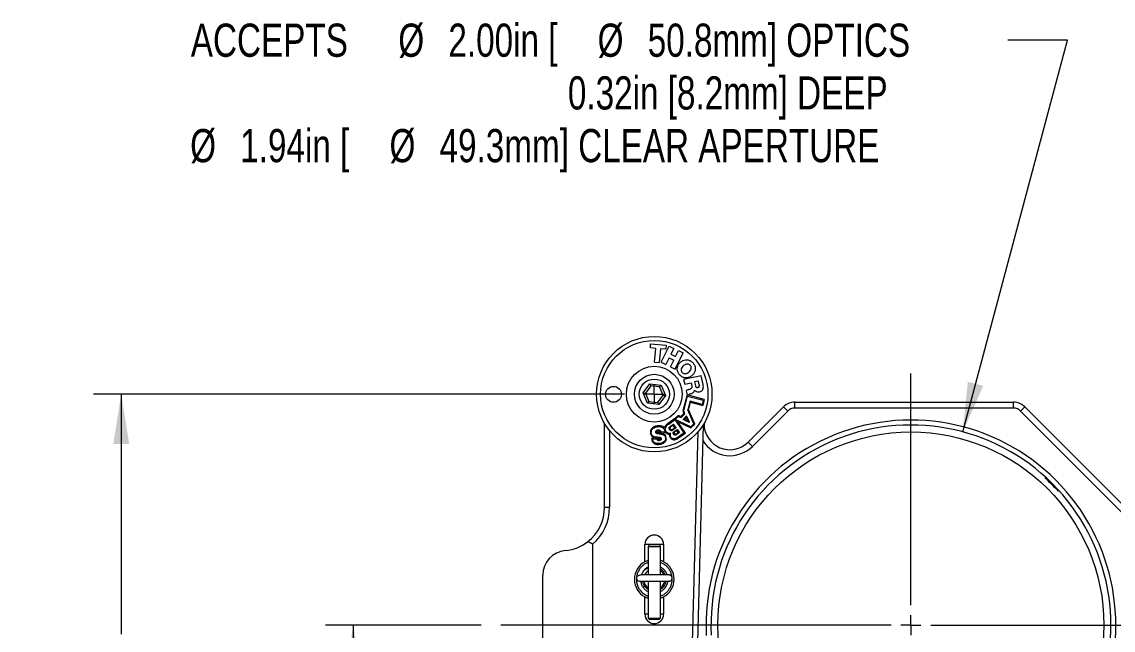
# Model space of a CAD drawing. Header units: inches. Extents: x 0.1 to 10.9, y 0 to 8.5.
# Drawn here: x 6.658 to 9.401, y 3.905 to 5.433 of the extents above; entities that cross this region are included whole.
import ezdxf

# ---------------------------------------------------------------- set-up
doc = ezdxf.new("R2010")
doc.units = ezdxf.units.IN
doc.header["$MEASUREMENT"] = 0
doc.styles.add('SLDTEXTSTYLE0', font='TXT', dxfattribs={"width": 0.75})
doc.dimstyles.new('SLDDIMSTYLE2', dxfattribs={"dimtxt": 0.083333, "dimasz": 0.125, "dimexe": 0, "dimexo": 0.0625, "dimgap": 0.020833, "dimtad": 0, "dimtih": 1, "dimtoh": 1, "dimlfac": 2, "dimrnd": 1e-09, "dimzin": 12, "dimdsep": 46, "dimtxsty": 'SLDTEXTSTYLE0', "dimsah": 1, "dimcen": 0.09, "dimadec": 0, "dimazin": 3, "dimtfac": 1, "dimtofl": 0, "dimtmove": 0, "dimatfit": 3, "dimfxl": 1, "dimfrac": 2, "dimtolj": 1, "dimtzin": 12, "dimarcsym": 0})
doc.dimstyles.new('SLDDIMSTYLE4', dxfattribs={"dimtxt": 0.083333, "dimasz": 0.125, "dimexe": 0, "dimexo": 0.0625, "dimgap": 0.020833, "dimtad": 0, "dimtih": 1, "dimtoh": 1, "dimlfac": 2, "dimrnd": 1e-09, "dimzin": 12, "dimdsep": 46, "dimtxsty": 'SLDTEXTSTYLE0', "dimsah": 1, "dimcen": 0, "dimadec": 0, "dimazin": 3, "dimtfac": 1, "dimtofl": 0, "dimtmove": 0, "dimatfit": 3, "dimfxl": 1, "dimfrac": 2, "dimtolj": 1, "dimtzin": 12, "dimarcsym": 0})

# ---------------------------------------------------------------- blocks, each defined once
blk = doc.blocks.new('_D_6')
at = {"color": 8, "linetype": 'Continuous', "lineweight": 0}
for p, q in [((7.8121, 3.9181), (7.421, 3.9181)), ((7.491, 3.9181), (7.491, 3.6049)), ((7.258, 3.4556), (7.2411, 3.4556)), ((7.2411, 3.4556), (7.2411, 3.3231)), ((7.724, 3.4556), (7.7409, 3.4556)), ((7.7409, 3.4556), (7.7409, 3.3231)), ((7.2411, 3.3231), (7.258, 3.3231)), ((7.7409, 3.3231), (7.724, 3.3231)), ((7.491, 2.9931), (7.491, 3.3062)), ((7.9174, 2.9931), (7.421, 2.9931)), ((8.7174, 2.9931), (8.0174, 2.9931))]:
    blk.add_line(p, q, dxfattribs=at)
for points in [[(7.491, 3.9181), (7.471, 3.7931), (7.511, 3.7931)], [(7.491, 2.9931), (7.511, 3.1181), (7.471, 3.1181)]]:
    blk.add_solid(points, dxfattribs=at)
at = {"color": 8, "linetype": 'Continuous', "lineweight": 0, "char_height": 0.08333, "attachment_point": 1, "style": 'SLDTEXTSTYLE0'}
for s, insert in [('1.85in', (7.3383, 3.5799)), ('47.0mm', (7.2791, 3.4306))]:
    blk.add_mtext(s, dxfattribs=dict(at, insert=insert))
blk = doc.blocks.new('_D_7')
at = {"color": 8, "linetype": 'Continuous', "lineweight": 0}
for p, q in [((8.1724, 4.4981), (6.8378, 4.4981)), ((6.9078, 4.4981), (6.9078, 3.8949)), ((6.6748, 3.7456), (6.6579, 3.7456)), ((6.6579, 3.7456), (6.6579, 3.6131)), ((7.1408, 3.7456), (7.1577, 3.7456)), ((7.1577, 3.7456), (7.1577, 3.6131)), ((6.6579, 3.6131), (6.6748, 3.6131)), ((6.9078, 2.9931), (6.9078, 3.5962)), ((7.1577, 3.6131), (7.1408, 3.6131)), ((7.9174, 2.9931), (6.8378, 2.9931)), ((8.7174, 2.9931), (8.0174, 2.9931))]:
    blk.add_line(p, q, dxfattribs=at)
for points in [[(6.9078, 4.4981), (6.8878, 4.3731), (6.9278, 4.3731)], [(6.9078, 2.9931), (6.9278, 3.1181), (6.8878, 3.1181)]]:
    blk.add_solid(points, dxfattribs=at)
at = {"color": 8, "linetype": 'Continuous', "lineweight": 0, "char_height": 0.08333, "attachment_point": 1, "style": 'SLDTEXTSTYLE0'}
for s, insert in [('3.01in', (6.7551, 3.8699)), ('76.5mm', (6.696, 3.7206))]:
    blk.add_mtext(s, dxfattribs=dict(at, insert=insert))
blk = doc.blocks.new('_D_8')
at = {"color": 8, "linetype": 'Continuous', "lineweight": 0}
for p, q in [((9.0225, 4.4034), (9.2862, 5.3877)), ((9.2862, 5.3877), (9.1362, 5.3877))]:
    blk.add_line(p, q, dxfattribs=at)
blk.add_solid([(9.0225, 4.4034), (9.0742, 4.519), (9.0355, 4.5293)], dxfattribs=at)
at = {"color": 8, "linetype": 'Continuous', "lineweight": 0, "attachment_point": 1, "style": 'SLDTEXTSTYLE0'}
for s, insert, char_height in [('%%c', (7.6042, 5.4289), 0.08333), ('2.00in [', (7.73, 5.4289), 0.08333), ('%%c', (8.1051, 5.4289), 0.08333), ('50.8mm] OPTICS', (8.2309, 5.4289), 0.083333), ('ACCEPTS', (7.0826, 5.4289), 0.08333), ('0.32in [8.2mm] DEEP', (8.0303, 5.2965), 0.083333), ('%%c', (7.081, 5.1641), 0.08333), ('1.94in [', (7.2068, 5.1641), 0.08333), ('%%c', (7.582, 5.1641), 0.08333), ('49.3mm] CLEAR APERTURE', (7.7078, 5.1641), 0.083333)]:
    blk.add_mtext(s, dxfattribs=dict(at, insert=insert, char_height=char_height))
blk = doc.blocks.new('SW_CENTERMARKSYMBOL_1')
at = {"color": 0, "linetype": 'Continuous', "lineweight": 0}
for p, q in [((0, 0.05), (0, 0.6316)), ((-0.05, 0), (-1.0303, 0)), ((0, 0), (-0.025, 0)), ((0, 0), (0, 0.025)), ((0, 0), (0, -0.025)), ((0, 0), (0.025, 0)), ((0.05, 0), (0.6453, 0)), ((0, -0.05), (0, -1.011))]:
    blk.add_line(p, q, dxfattribs=at)
blk = doc.blocks.new('SW_CENTERMARKSYMBOL_2')
at = {"color": 0, "linetype": 'Continuous', "lineweight": 0}
for q in [(-0.025, 0), (0, 0.025), (0, -0.025), (0.025, 0)]:
    blk.add_line((0, 0), q, dxfattribs=at)

msp = doc.modelspace()

# ---------------------------------------------------------------- linework, layer by layer
at = {"color": 7, "linetype": 'Continuous', "lineweight": 0}
for p, q in [((8.2375, 4.6142), (8.2383, 4.6242)), ((8.2509, 4.6131), (8.2375, 4.6142)), ((8.2383, 4.6242), (8.2769, 4.6211)), ((8.2481, 4.5783), (8.2509, 4.6131)), ((8.2627, 4.6121), (8.2598, 4.5773)), ((8.2761, 4.611), (8.2627, 4.6121)), ((8.2651, 4.5785), (8.2849, 4.6189)), ((8.2769, 4.6211), (8.2761, 4.611)), ((8.2849, 4.6189), (8.2966, 4.6132)), ((8.2966, 4.6132), (8.2894, 4.5985)), ((8.2849, 4.5894), (8.2768, 4.5728)), ((8.2849, 4.5894), (8.2966, 4.5837)), ((8.2885, 4.567), (8.2966, 4.5837)), ((8.2894, 4.5985), (8.3011, 4.5927)), ((8.3002, 4.5613), (8.32, 4.6017)), ((8.3011, 4.5927), (8.3083, 4.6074)), ((8.3083, 4.6074), (8.32, 4.6017)), ((8.2481, 4.5783), (8.2598, 4.5773)), ((8.2651, 4.5785), (8.2768, 4.5728)), ((8.2885, 4.567), (8.3002, 4.5613)), ((8.3651, 4.5445), (8.3212, 4.5347)), ((8.3212, 4.5347), (8.3238, 4.5233)), ((8.3238, 4.5233), (8.3398, 4.5268)), ((8.3398, 4.5268), (8.3417, 4.5181)), ((8.3586, 4.531), (8.3487, 4.5288)), ((8.3487, 4.5288), (8.3508, 4.5192)), ((8.3606, 4.5219), (8.3586, 4.531)), ((8.3702, 4.522), (8.3651, 4.5445)), ((8.2193, 4.5012), (8.2361, 4.524)), ((8.2306, 4.4753), (8.2193, 4.5012)), ((8.2193, 4.5012), (8.225, 4.5006)), ((8.2384, 4.5187), (8.225, 4.5006)), ((8.225, 4.5006), (8.234, 4.4799)), ((8.2361, 4.524), (8.2643, 4.5208)), ((8.2361, 4.524), (8.2384, 4.5187)), ((8.2608, 4.5162), (8.2384, 4.5187)), ((8.2643, 4.5208), (8.2608, 4.5162)), ((8.2698, 4.4955), (8.2608, 4.5162)), ((8.2643, 4.5208), (8.2756, 4.4949)), ((8.3274, 4.5068), (8.3298, 4.4962)), ((8.3486, 4.5083), (8.3487, 4.5083)), ((8.234, 4.4799), (8.2306, 4.4753)), ((8.2587, 4.4721), (8.2306, 4.4753)), ((8.234, 4.4799), (8.2564, 4.4774)), ((8.2564, 4.4774), (8.2698, 4.4955)), ((8.2564, 4.4774), (8.2587, 4.4721)), ((8.2756, 4.4949), (8.2587, 4.4721)), ((8.2698, 4.4955), (8.2756, 4.4949)), ((8.3298, 4.4962), (8.3189, 4.4561)), ((8.3213, 4.4564), (8.3313, 4.4933)), ((8.3299, 4.4962), (8.3319, 4.4966)), ((8.3299, 4.4961), (8.3299, 4.4962)), ((8.3732, 4.4844), (8.3299, 4.4961)), ((8.3313, 4.4933), (8.3705, 4.4827)), ((8.3374, 4.4807), (8.3314, 4.4587)), ((8.3333, 4.4595), (8.3383, 4.478)), ((8.3677, 4.4724), (8.3374, 4.4807)), ((8.3383, 4.478), (8.3692, 4.4696)), ((8.3705, 4.4827), (8.3677, 4.4724)), ((8.3732, 4.4844), (8.3692, 4.4696)), ((8.6004, 4.4631), (8.6004, 4.4781)), ((8.6004, 4.4781), (9.1504, 4.4781)), ((9.1504, 4.4631), (9.1504, 4.4781)), ((8.3074, 4.4448), (8.2984, 4.436)), ((8.3139, 4.4419), (8.3074, 4.4448)), ((8.3217, 4.4495), (8.3139, 4.4419)), ((8.3148, 4.4394), (8.3241, 4.4486)), ((8.3189, 4.4561), (8.3217, 4.4495)), ((8.3199, 4.4349), (8.3285, 4.4433)), ((8.3241, 4.4486), (8.3213, 4.4564)), ((8.3361, 4.428), (8.3285, 4.4433)), ((8.3469, 4.4236), (8.3314, 4.4587)), ((8.3493, 4.4229), (8.3333, 4.4595)), ((8.4834, 4.3776), (8.5722, 4.4663)), ((8.5828, 4.4557), (8.494, 4.367)), ((8.5828, 4.4557), (8.5722, 4.4663)), ((9.1504, 4.4631), (8.6004, 4.4631)), ((9.1681, 4.4557), (9.1787, 4.4663)), ((9.4301, 4.1937), (9.1681, 4.4557)), ((9.1787, 4.4663), (9.4407, 4.2043)), ((8.1224, 4.2141), (8.1224, 4.4246)), ((8.2577, 4.4186), (8.2545, 4.4184)), ((8.2984, 4.436), (8.2804, 4.4235)), ((8.2836, 4.4231), (8.2996, 4.4343)), ((8.2871, 4.4169), (8.2957, 4.4229)), ((8.2952, 4.4202), (8.2887, 4.4157)), ((8.2994, 4.4142), (8.2952, 4.4202)), ((8.3022, 4.4136), (8.2957, 4.4229)), ((8.3228, 4.4009), (8.2996, 4.4343)), ((8.2997, 4.4343), (8.3001, 4.4347)), ((8.3392, 4.4161), (8.2997, 4.4343)), ((8.3001, 4.4347), (8.3078, 4.4422)), ((8.3001, 4.4347), (8.3001, 4.4347)), ((8.3258, 4.4002), (8.3058, 4.4291)), ((8.3058, 4.4291), (8.3394, 4.4132)), ((8.3078, 4.4422), (8.3148, 4.4394)), ((8.3349, 4.4268), (8.3199, 4.4349)), ((8.328, 4.4398), (8.3235, 4.4354)), ((8.3235, 4.4354), (8.3326, 4.4305)), ((8.3326, 4.4305), (8.328, 4.4398)), ((8.3361, 4.428), (8.3349, 4.4268)), ((8.3469, 4.4236), (8.3392, 4.4161)), ((8.3394, 4.4132), (8.3493, 4.4229)), ((8.3703, 4.4211), (8.3496, 3.6317)), ((8.3724, 4.4246), (8.3724, 4.4236)), ((8.1349, 4.4066), (8.1349, 4.2141)), ((8.2633, 4.4003), (8.2776, 4.4022)), ((8.2745, 4.4037), (8.2645, 4.4024)), ((8.2768, 4.3911), (8.2763, 4.3928)), ((8.2785, 4.4028), (8.2767, 4.4056)), ((8.2776, 4.4022), (8.2784, 4.4005)), ((8.2859, 4.3929), (8.286, 4.3922)), ((8.2929, 4.4097), (8.2994, 4.4142)), ((8.3022, 4.4136), (8.2936, 4.4076)), ((8.2971, 4.4043), (8.3049, 4.4097)), ((8.3043, 4.4069), (8.2989, 4.4032)), ((8.3022, 4.3985), (8.3076, 4.4022)), ((8.3105, 4.4016), (8.3028, 4.3963)), ((8.3076, 4.4022), (8.3043, 4.4069)), ((8.3049, 4.4097), (8.3105, 4.4016)), ((8.3228, 4.4009), (8.3072, 4.39)), ((8.3095, 4.3889), (8.3258, 4.4002)), ((8.3371, 3.632), (8.3573, 4.4035)), ((8.2529, 4.3883), (8.2406, 4.3867)), ((8.2431, 4.3848), (8.2536, 4.3862)), ((8.2775, 4.3831), (8.2768, 4.3817)), ((8.2905, 4.3856), (8.2904, 4.3857)), ((8.494, 4.367), (8.4834, 4.3776)), ((9.2308, 4.2896), (9.2294, 4.2882)), ((9.2626, 4.255), (9.2639, 4.2564)), ((8.1224, 4.2141), (8.1349, 4.2141)), ((8.0924, 4.1216), (8.0924, 3.7145)), ((8.224, 4.0772), (8.224, 4.1206)), ((8.2344, 4.1206), (8.2318, 4.1156)), ((8.2318, 4.1156), (8.2318, 4.0439)), ((8.2318, 4.1156), (8.2631, 4.1156)), ((8.2474, 4.1206), (8.2344, 4.1206)), ((8.2344, 4.1206), (8.2604, 4.1206)), ((8.2604, 4.1206), (8.2474, 4.1206)), ((8.2631, 4.1156), (8.2604, 4.1206)), ((8.2631, 4.0439), (8.2631, 4.1156)), ((8.2709, 4.1206), (8.2709, 4.0772)), ((7.9674, 3.7931), (7.9674, 4.0431)), ((8.2024, 4.0331), (8.2035, 4.0331)), ((8.2102, 4.0439), (8.2103, 4.0439)), ((8.2318, 4.0286), (8.2318, 3.9356)), ((8.2631, 3.9356), (8.2631, 4.0286)), ((8.224, 3.9455), (8.224, 3.9889)), ((8.2709, 3.9889), (8.2709, 3.9455)), ((8.2318, 3.9356), (8.2343, 3.9331)), ((8.2318, 3.9356), (8.2631, 3.9356)), ((8.2343, 3.9331), (8.2606, 3.9331)), ((8.2606, 3.9331), (8.2631, 3.9356))]:
    msp.add_line(p, q, dxfattribs=at)
at = {"color": 8, "linetype": 'Continuous', "lineweight": 0}
for p, q in [((8.3718, 4.4236), (8.3724, 4.4236)), ((8.2344, 4.1206), (8.224, 4.1206)), ((8.2709, 4.1206), (8.2604, 4.1206)), ((8.2318, 3.9455), (8.224, 3.9455)), ((8.2709, 3.9455), (8.2631, 3.9455))]:
    msp.add_line(p, q, dxfattribs=at)
at = {"color": 7, "linetype": 'Continuous', "lineweight": 0, "flags": 128}
for points in [[(9.2294, 4.2882), (9.2295, 4.2881), (9.2302, 4.2874), (9.2315, 4.2861), (9.2334, 4.2842), (9.2357, 4.2819), (9.2385, 4.2791), (9.2415, 4.2761), (9.2447, 4.2729), (9.2479, 4.2697), (9.2511, 4.2665), (9.2541, 4.2635), (9.2567, 4.2609)], [(9.2567, 4.2609), (9.259, 4.2586), (9.2608, 4.2568), (9.2619, 4.2557), (9.2625, 4.2551), (9.2626, 4.255)], [(8.2123, 4.0436), (8.2115, 4.0437), (8.2102, 4.0439)]]:
    msp.add_lwpolyline(points, dxfattribs=at)
at = {"color": 7, "linetype": 'Continuous', "lineweight": 0}
for centre, radius in [((8.2474, 4.4981), 0.145), ((8.2474, 4.4981), 0.135), ((8.2474, 4.4981), 0.07), ((8.2474, 4.4981), 0.05), ((8.2474, 4.4981), 0.038), ((8.1449, 4.4977), 0.02), ((8.8924, 3.9181), 0.485)]:
    msp.add_circle(centre, radius, dxfattribs=at)
for centre, radius, start, end in [((8.6004, 4.4381), 0.04, 90, 134.9976), ((9.1504, 4.4381), 0.04, 45, 90), ((8.6004, 4.4381), 0.025, 90, 134.9976), ((9.1504, 4.4381), 0.025, 45, 90), ((8.4374, 4.4236), 0.065, 180, 314.9976), ((8.8924, 3.9181), 0.515, 267.0998, 182.9002), ((8.8924, 3.9181), 0.5025, 267.0998, 182.9002), ((8.2676, 4.4047), 0.00701, 351.5031, 19.0385), ((8.2542, 4.3852), 0.0233, 354.9147, 14.676), ((8.287, 4.3925), 0.001, 194.1057, 204.5377), ((8.3128, 4.405), 0.0297, 205.8099, 220.0835), ((8.2908, 4.3866), 0.001, 224.16, 242.1497), ((8.4374, 4.4236), 0.08, 211.5616, 314.9976), ((8.0131, 4.2141), 0.1094, 307.6929, 0), ((8.0131, 4.2141), 0.1219, 310.6383, 0), ((8.2474, 4.1206), 0.0235, 0, 180), ((8.0131, 4.2141), 0.1094, 275.6345, 307.6929), ((8.0299, 4.0431), 0.0625, 95.6345, 180), ((8.2474, 4.0331), 0.05, 117.9694, 242.0306), ((8.2474, 4.0331), 0.05, 297.9694, 62.0306), ((8.2101, 4.0363), 0.0077, 180.5973, 270.7329), ((8.2474, 4.0331), 0.0266, 125.9772, 155.6341), ((8.2474, 4.0331), 0.0266, 24.2498, 54.0228), ((8.2474, 4.0331), 0.0266, 189.6991, 234.0381), ((8.2474, 4.0331), 0.0266, 305.9619, 350.2458), ((8.2474, 3.9455), 0.0235, 180, 0)]:
    msp.add_arc(centre, radius, start, end, dxfattribs=at)
for points, knots in [([(8.314, 4.579), (8.3159, 4.5803), (8.3196, 4.5827), (8.3259, 4.5844), (8.3327, 4.5843), (8.3398, 4.5817), (8.3434, 4.5778), (8.3454, 4.5757)], [0, 0, 0, 0, 0.1926674, 0.3739657, 0.549629, 0.7618778, 1, 1, 1, 1]), ([(8.314, 4.579), (8.3159, 4.5803), (8.3196, 4.5827), (8.3259, 4.5844), (8.3327, 4.5843), (8.3398, 4.5817), (8.3434, 4.5778), (8.3454, 4.5757)], [0, 0, 0, 0, 0.1926674, 0.3739657, 0.549629, 0.7618778, 1, 1, 1, 1]), ([(8.3102, 4.5476), (8.3089, 4.5496), (8.3063, 4.5534), (8.3048, 4.56), (8.3054, 4.5668), (8.3084, 4.5736), (8.3121, 4.5772), (8.314, 4.579)], [0, 0, 0, 0, 0.2045029, 0.3879527, 0.5636187, 0.774503, 1, 1, 1, 1]), ([(8.3102, 4.5476), (8.3089, 4.5496), (8.3063, 4.5534), (8.3048, 4.56), (8.3054, 4.5668), (8.3084, 4.5736), (8.3121, 4.5772), (8.314, 4.579)], [0, 0, 0, 0, 0.2045029, 0.3879527, 0.5636187, 0.774503, 1, 1, 1, 1]), ([(8.3212, 4.5699), (8.3198, 4.5687), (8.3171, 4.5663), (8.315, 4.5622), (8.3147, 4.5587), (8.3154, 4.5559), (8.3164, 4.5543), (8.317, 4.5534)], [0, 0, 0, 0, 0.2891218, 0.5587936, 0.6958696, 0.8388645, 1, 1, 1, 1]), ([(8.3212, 4.5699), (8.3198, 4.5687), (8.3171, 4.5663), (8.315, 4.5622), (8.3147, 4.5587), (8.3154, 4.5559), (8.3164, 4.5543), (8.317, 4.5534)], [0, 0, 0, 0, 0.2891218, 0.5587936, 0.6958696, 0.8388645, 1, 1, 1, 1]), ([(8.317, 4.5534), (8.3179, 4.5525), (8.3196, 4.5507), (8.323, 4.5495), (8.3267, 4.5496), (8.3305, 4.5509), (8.3328, 4.5526), (8.334, 4.5534)], [0, 0, 0, 0, 0.200892, 0.378036, 0.553549, 0.771374, 1, 1, 1, 1]), ([(8.317, 4.5534), (8.3179, 4.5525), (8.3196, 4.5507), (8.323, 4.5495), (8.3267, 4.5496), (8.3305, 4.5509), (8.3328, 4.5526), (8.334, 4.5534)], [0, 0, 0, 0, 0.200892, 0.378036, 0.553549, 0.771374, 1, 1, 1, 1]), ([(8.3382, 4.5699), (8.3373, 4.5708), (8.3356, 4.5726), (8.3322, 4.5738), (8.3285, 4.5737), (8.3247, 4.5724), (8.3224, 4.5707), (8.3212, 4.5699)], [0, 0, 0, 0, 0.200879, 0.378021, 0.553533, 0.771359, 1, 1, 1, 1]), ([(8.3382, 4.5699), (8.3373, 4.5708), (8.3356, 4.5726), (8.3322, 4.5738), (8.3285, 4.5737), (8.3247, 4.5724), (8.3224, 4.5707), (8.3212, 4.5699)], [0, 0, 0, 0, 0.200879, 0.378021, 0.553533, 0.771359, 1, 1, 1, 1]), ([(8.334, 4.5534), (8.3354, 4.5546), (8.3381, 4.557), (8.3401, 4.5611), (8.3405, 4.5646), (8.3398, 4.5674), (8.3388, 4.569), (8.3382, 4.5699)], [0, 0, 0, 0, 0.289135, 0.558789, 0.695862, 0.838852, 1, 1, 1, 1]), ([(8.334, 4.5534), (8.3354, 4.5546), (8.3381, 4.557), (8.3401, 4.5611), (8.3405, 4.5646), (8.3398, 4.5674), (8.3388, 4.569), (8.3382, 4.5699)], [0, 0, 0, 0, 0.289135, 0.558789, 0.695862, 0.838852, 1, 1, 1, 1]), ([(8.3454, 4.5757), (8.3467, 4.5737), (8.3494, 4.57), (8.3509, 4.5633), (8.3503, 4.5565), (8.3473, 4.5498), (8.3436, 4.5461), (8.3417, 4.5443)], [0, 0, 0, 0, 0.2044666, 0.3878634, 0.5635007, 0.7744089, 1, 1, 1, 1]), ([(8.3454, 4.5757), (8.3467, 4.5737), (8.3494, 4.57), (8.3509, 4.5633), (8.3503, 4.5565), (8.3473, 4.5498), (8.3436, 4.5461), (8.3417, 4.5443)], [0, 0, 0, 0, 0.2044666, 0.3878634, 0.5635007, 0.7744089, 1, 1, 1, 1]), ([(8.3417, 4.5443), (8.3398, 4.543), (8.3361, 4.5406), (8.3297, 4.5389), (8.323, 4.539), (8.3159, 4.5417), (8.3122, 4.5456), (8.3102, 4.5476)], [0, 0, 0, 0, 0.192578, 0.373835, 0.549508, 0.761815, 1, 1, 1, 1]), ([(8.3417, 4.5443), (8.3398, 4.543), (8.3361, 4.5406), (8.3297, 4.5389), (8.323, 4.539), (8.3159, 4.5417), (8.3122, 4.5456), (8.3102, 4.5476)], [0, 0, 0, 0, 0.192578, 0.373835, 0.549508, 0.761815, 1, 1, 1, 1]), ([(8.3342, 4.5097), (8.3336, 4.5095), (8.3324, 4.5091), (8.3305, 4.5085), (8.3287, 4.5078), (8.3278, 4.5071), (8.3274, 4.5068)], [0, 0, 0, 0, 0.227472, 0.549491, 0.800718, 1, 1, 1, 1]), ([(8.3342, 4.5097), (8.3336, 4.5095), (8.3324, 4.5091), (8.3305, 4.5085), (8.3287, 4.5078), (8.3278, 4.5071), (8.3274, 4.5068)], [0, 0, 0, 0, 0.227472, 0.549491, 0.800718, 1, 1, 1, 1]), ([(8.3319, 4.4966), (8.3334, 4.4973), (8.3359, 4.4984), (8.3385, 4.4992), (8.3395, 4.4995)], [0, 0, 0, 0, 0.625981, 1, 1, 1, 1]), ([(8.3319, 4.4966), (8.3334, 4.4973), (8.3359, 4.4984), (8.3385, 4.4992), (8.3395, 4.4995)], [0, 0, 0, 0, 0.625981, 1, 1, 1, 1]), ([(8.3417, 4.5181), (8.3418, 4.5175), (8.342, 4.5164), (8.3417, 4.5147), (8.3411, 4.5134), (8.3397, 4.5119), (8.3373, 4.5107), (8.3352, 4.51), (8.3342, 4.5097)], [0, 0, 0, 0, 0.145586, 0.268409, 0.381, 0.493538, 0.736083, 1, 1, 1, 1]), ([(8.3417, 4.5181), (8.3418, 4.5175), (8.342, 4.5164), (8.3417, 4.5147), (8.3411, 4.5134), (8.3397, 4.5119), (8.3373, 4.5107), (8.3352, 4.51), (8.3342, 4.5097)], [0, 0, 0, 0, 0.145586, 0.268409, 0.381, 0.493538, 0.736083, 1, 1, 1, 1]), ([(8.3395, 4.4995), (8.3407, 4.4999), (8.3431, 4.5008), (8.346, 4.5027), (8.3481, 4.5053), (8.3484, 4.5073), (8.3486, 4.5083)], [0, 0, 0, 0, 0.28083, 0.563546, 0.777197, 1, 1, 1, 1]), ([(8.3395, 4.4995), (8.3407, 4.4999), (8.3431, 4.5008), (8.346, 4.5027), (8.3481, 4.5053), (8.3484, 4.5073), (8.3486, 4.5083)], [0, 0, 0, 0, 0.28083, 0.563546, 0.777197, 1, 1, 1, 1]), ([(8.3487, 4.5083), (8.3496, 4.5073), (8.3513, 4.5052), (8.3558, 4.5033), (8.3591, 4.5036), (8.3612, 4.5038)], [0, 0, 0, 0, 0.286107, 0.560252, 1, 1, 1, 1]), ([(8.3487, 4.5083), (8.3496, 4.5073), (8.3513, 4.5052), (8.3558, 4.5033), (8.3591, 4.5036), (8.3612, 4.5038)], [0, 0, 0, 0, 0.286107, 0.560252, 1, 1, 1, 1]), ([(8.3508, 4.5192), (8.351, 4.5186), (8.3513, 4.5175), (8.3522, 4.5161), (8.3535, 4.5151), (8.3552, 4.5147), (8.3565, 4.5149), (8.3572, 4.515)], [0, 0, 0, 0, 0.21113, 0.392706, 0.559911, 0.763435, 1, 1, 1, 1]), ([(8.3508, 4.5192), (8.351, 4.5186), (8.3513, 4.5175), (8.3522, 4.5161), (8.3535, 4.5151), (8.3552, 4.5147), (8.3565, 4.5149), (8.3572, 4.515)], [0, 0, 0, 0, 0.21113, 0.392706, 0.559911, 0.763435, 1, 1, 1, 1]), ([(8.3572, 4.515), (8.3577, 4.5152), (8.3588, 4.5155), (8.36, 4.5166), (8.3607, 4.5181), (8.361, 4.5199), (8.3607, 4.5212), (8.3606, 4.5219)], [0, 0, 0, 0, 0.197028, 0.371433, 0.543408, 0.760309, 1, 1, 1, 1]), ([(8.3572, 4.515), (8.3577, 4.5152), (8.3588, 4.5155), (8.36, 4.5166), (8.3607, 4.5181), (8.361, 4.5199), (8.3607, 4.5212), (8.3606, 4.5219)], [0, 0, 0, 0, 0.197028, 0.371433, 0.543408, 0.760309, 1, 1, 1, 1]), ([(8.3612, 4.5038), (8.3627, 4.5043), (8.3655, 4.5052), (8.3686, 4.5082), (8.3704, 4.5122), (8.371, 4.517), (8.3704, 4.5203), (8.3702, 4.522)], [0, 0, 0, 0, 0.201649, 0.379403, 0.55478, 0.771812, 1, 1, 1, 1]), ([(8.3612, 4.5038), (8.3627, 4.5043), (8.3655, 4.5052), (8.3686, 4.5082), (8.3704, 4.5122), (8.371, 4.517), (8.3704, 4.5203), (8.3702, 4.522)], [0, 0, 0, 0, 0.201649, 0.379403, 0.55478, 0.771812, 1, 1, 1, 1]), ([(8.2545, 4.4184), (8.2517, 4.4177), (8.2464, 4.4166), (8.2407, 4.4119), (8.2375, 4.4063), (8.2376, 4.4026), (8.2376, 4.4007)], [0, 0, 0, 0, 0.314907, 0.592703, 0.795764, 1, 1, 1, 1]), ([(8.2545, 4.4184), (8.2517, 4.4177), (8.2464, 4.4166), (8.2407, 4.4119), (8.2375, 4.4063), (8.2376, 4.4026), (8.2376, 4.4007)], [0, 0, 0, 0, 0.314907, 0.592703, 0.795764, 1, 1, 1, 1]), ([(8.2398, 4.4001), (8.2397, 4.4018), (8.2396, 4.4051), (8.2416, 4.4095), (8.2452, 4.4129), (8.2499, 4.4153), (8.2537, 4.416), (8.2556, 4.4163)], [0, 0, 0, 0, 0.202998, 0.380347, 0.554846, 0.771411, 1, 1, 1, 1]), ([(8.2398, 4.4001), (8.2397, 4.4018), (8.2396, 4.4051), (8.2416, 4.4095), (8.2452, 4.4129), (8.2499, 4.4153), (8.2537, 4.416), (8.2556, 4.4163)], [0, 0, 0, 0, 0.202998, 0.380347, 0.554846, 0.771411, 1, 1, 1, 1]), ([(8.2556, 4.4163), (8.2578, 4.4165), (8.2621, 4.4167), (8.2679, 4.4149), (8.2722, 4.4115), (8.2735, 4.4085), (8.2742, 4.407)], [0, 0, 0, 0, 0.296066, 0.570525, 0.779216, 1, 1, 1, 1]), ([(8.2556, 4.4163), (8.2578, 4.4165), (8.2621, 4.4167), (8.2679, 4.4149), (8.2722, 4.4115), (8.2735, 4.4085), (8.2742, 4.407)], [0, 0, 0, 0, 0.296066, 0.570525, 0.779216, 1, 1, 1, 1]), ([(8.2734, 4.4126), (8.2727, 4.4136), (8.271, 4.4158), (8.2672, 4.4176), (8.2626, 4.4187), (8.2594, 4.4187), (8.2577, 4.4186)], [0, 0, 0, 0, 0.20675, 0.460463, 0.705012, 1, 1, 1, 1]), ([(8.2734, 4.4126), (8.2727, 4.4136), (8.271, 4.4158), (8.2672, 4.4176), (8.2626, 4.4187), (8.2594, 4.4187), (8.2577, 4.4186)], [0, 0, 0, 0, 0.20675, 0.460463, 0.705012, 1, 1, 1, 1]), ([(8.2804, 4.4235), (8.2794, 4.4227), (8.2774, 4.421), (8.2746, 4.4174), (8.2739, 4.4144), (8.2734, 4.4126)], [0, 0, 0, 0, 0.30351, 0.592124, 1, 1, 1, 1]), ([(8.2804, 4.4235), (8.2794, 4.4227), (8.2774, 4.421), (8.2746, 4.4174), (8.2739, 4.4144), (8.2734, 4.4126)], [0, 0, 0, 0, 0.30351, 0.592124, 1, 1, 1, 1]), ([(8.2767, 4.4056), (8.2761, 4.4068), (8.2752, 4.4092), (8.2754, 4.413), (8.2769, 4.4167), (8.2797, 4.4202), (8.2822, 4.4221), (8.2836, 4.4231)], [0, 0, 0, 0, 0.192428, 0.364897, 0.537622, 0.757449, 1, 1, 1, 1]), ([(8.2767, 4.4056), (8.2761, 4.4068), (8.2752, 4.4092), (8.2754, 4.413), (8.2769, 4.4167), (8.2797, 4.4202), (8.2822, 4.4221), (8.2836, 4.4231)], [0, 0, 0, 0, 0.192428, 0.364897, 0.537622, 0.757449, 1, 1, 1, 1]), ([(8.2858, 4.4091), (8.2854, 4.4098), (8.2848, 4.4109), (8.2846, 4.4127), (8.285, 4.4144), (8.2858, 4.4159), (8.2867, 4.4166), (8.2871, 4.4169)], [0, 0, 0, 0, 0.237884, 0.435822, 0.615001, 0.814862, 1, 1, 1, 1]), ([(8.2858, 4.4091), (8.2854, 4.4098), (8.2848, 4.4109), (8.2846, 4.4127), (8.285, 4.4144), (8.2858, 4.4159), (8.2867, 4.4166), (8.2871, 4.4169)], [0, 0, 0, 0, 0.237884, 0.435822, 0.615001, 0.814862, 1, 1, 1, 1]), ([(8.2376, 4.4007), (8.2379, 4.3992), (8.2384, 4.3966), (8.2404, 4.3931), (8.2435, 4.3907), (8.2477, 4.3891), (8.2508, 4.3886), (8.2525, 4.3883)], [0, 0, 0, 0, 0.208191, 0.382385, 0.547555, 0.757629, 1, 1, 1, 1]), ([(8.2376, 4.4007), (8.2379, 4.3992), (8.2384, 4.3966), (8.2404, 4.3931), (8.2435, 4.3907), (8.2477, 4.3891), (8.2508, 4.3886), (8.2525, 4.3883)], [0, 0, 0, 0, 0.208191, 0.382385, 0.547555, 0.757629, 1, 1, 1, 1]), ([(8.253, 4.39), (8.2513, 4.3903), (8.248, 4.3909), (8.2438, 4.3928), (8.2407, 4.396), (8.2401, 4.3987), (8.2398, 4.4001)], [0, 0, 0, 0, 0.283784, 0.553721, 0.762444, 1, 1, 1, 1]), ([(8.253, 4.39), (8.2513, 4.3903), (8.248, 4.3909), (8.2438, 4.3928), (8.2407, 4.396), (8.2401, 4.3987), (8.2398, 4.4001)], [0, 0, 0, 0, 0.283784, 0.553721, 0.762444, 1, 1, 1, 1]), ([(8.2561, 4.4076), (8.2553, 4.4075), (8.2538, 4.4072), (8.2518, 4.4063), (8.2505, 4.405), (8.2501, 4.4037), (8.2501, 4.403), (8.2502, 4.4027)], [0, 0, 0, 0, 0.277058, 0.534544, 0.763851, 0.877106, 1, 1, 1, 1]), ([(8.2561, 4.4076), (8.2553, 4.4075), (8.2538, 4.4072), (8.2518, 4.4063), (8.2505, 4.405), (8.2501, 4.4037), (8.2501, 4.403), (8.2502, 4.4027)], [0, 0, 0, 0, 0.277058, 0.534544, 0.763851, 0.877106, 1, 1, 1, 1]), ([(8.2502, 4.4027), (8.2503, 4.4023), (8.2505, 4.4015), (8.2519, 4.4002), (8.2545, 4.3994), (8.2583, 4.3989), (8.261, 4.3985), (8.2625, 4.3983)], [0, 0, 0, 0, 0.08959, 0.178597, 0.397041, 0.67897, 1, 1, 1, 1]), ([(8.2502, 4.4027), (8.2503, 4.4023), (8.2505, 4.4015), (8.2519, 4.4002), (8.2545, 4.3994), (8.2583, 4.3989), (8.261, 4.3985), (8.2625, 4.3983)], [0, 0, 0, 0, 0.08959, 0.178597, 0.397041, 0.67897, 1, 1, 1, 1]), ([(8.2528, 4.4033), (8.2528, 4.4035), (8.2529, 4.404), (8.2532, 4.4046), (8.2536, 4.405), (8.2543, 4.4054), (8.2553, 4.4057), (8.2567, 4.4057), (8.2577, 4.4056), (8.2583, 4.4055)], [0, 0, 0, 0, 0.105869, 0.200199, 0.290616, 0.387176, 0.541968, 0.742418, 1, 1, 1, 1]), ([(8.2528, 4.4033), (8.2528, 4.4035), (8.2529, 4.404), (8.2532, 4.4046), (8.2536, 4.405), (8.2543, 4.4054), (8.2553, 4.4057), (8.2567, 4.4057), (8.2577, 4.4056), (8.2583, 4.4055)], [0, 0, 0, 0, 0.105869, 0.200199, 0.290616, 0.387176, 0.541968, 0.742418, 1, 1, 1, 1]), ([(8.263, 4.4004), (8.2617, 4.4006), (8.2593, 4.4009), (8.2562, 4.4016), (8.2541, 4.4022), (8.2531, 4.4027), (8.2528, 4.403), (8.2528, 4.4031), (8.2528, 4.4032), (8.2528, 4.4033)], [0, 0, 0, 0, 0.353437, 0.664628, 0.889232, 0.957695, 0.973949, 0.987625, 1, 1, 1, 1]), ([(8.263, 4.4004), (8.2617, 4.4006), (8.2593, 4.4009), (8.2562, 4.4016), (8.2541, 4.4022), (8.2531, 4.4027), (8.2528, 4.403), (8.2528, 4.4031), (8.2528, 4.4032), (8.2528, 4.4033)], [0, 0, 0, 0, 0.353437, 0.664628, 0.889232, 0.957695, 0.973949, 0.987625, 1, 1, 1, 1]), ([(8.2654, 4.3862), (8.2653, 4.3866), (8.2651, 4.3873), (8.2636, 4.3885), (8.261, 4.3891), (8.2573, 4.3895), (8.2545, 4.3898), (8.253, 4.39)], [0, 0, 0, 0, 0.080259, 0.164101, 0.382401, 0.670406, 1, 1, 1, 1]), ([(8.2654, 4.3862), (8.2653, 4.3866), (8.2651, 4.3873), (8.2636, 4.3885), (8.261, 4.3891), (8.2573, 4.3895), (8.2545, 4.3898), (8.253, 4.39)], [0, 0, 0, 0, 0.080259, 0.164101, 0.382401, 0.670406, 1, 1, 1, 1]), ([(8.2645, 4.4024), (8.2643, 4.4032), (8.264, 4.4046), (8.2628, 4.4063), (8.261, 4.4074), (8.2587, 4.4079), (8.257, 4.4077), (8.2561, 4.4076)], [0, 0, 0, 0, 0.210708, 0.385025, 0.548449, 0.756707, 1, 1, 1, 1]), ([(8.2645, 4.4024), (8.2643, 4.4032), (8.264, 4.4046), (8.2628, 4.4063), (8.261, 4.4074), (8.2587, 4.4079), (8.257, 4.4077), (8.2561, 4.4076)], [0, 0, 0, 0, 0.210708, 0.385025, 0.548449, 0.756707, 1, 1, 1, 1]), ([(8.2583, 4.4055), (8.2588, 4.4054), (8.2597, 4.4053), (8.2608, 4.4048), (8.2617, 4.4041), (8.2627, 4.4027), (8.2628, 4.4014), (8.263, 4.4004)], [0, 0, 0, 0, 0.198374, 0.356659, 0.489181, 0.61004, 1, 1, 1, 1]), ([(8.2583, 4.4055), (8.2588, 4.4054), (8.2597, 4.4053), (8.2608, 4.4048), (8.2617, 4.4041), (8.2627, 4.4027), (8.2628, 4.4014), (8.263, 4.4004)], [0, 0, 0, 0, 0.198374, 0.356659, 0.489181, 0.61004, 1, 1, 1, 1]), ([(8.2625, 4.3983), (8.2642, 4.3981), (8.2675, 4.3975), (8.2714, 4.3958), (8.2738, 4.3935), (8.2752, 4.3911), (8.2756, 4.3893), (8.2758, 4.3883)], [0, 0, 0, 0, 0.281262, 0.550866, 0.689313, 0.834742, 1, 1, 1, 1]), ([(8.2625, 4.3983), (8.2642, 4.3981), (8.2675, 4.3975), (8.2714, 4.3958), (8.2738, 4.3935), (8.2752, 4.3911), (8.2756, 4.3893), (8.2758, 4.3883)], [0, 0, 0, 0, 0.281262, 0.550866, 0.689313, 0.834742, 1, 1, 1, 1]), ([(8.2653, 4.4), (8.2649, 4.4001), (8.2642, 4.4002), (8.2636, 4.4003), (8.2633, 4.4003)], [0, 0, 0, 0, 0.556945, 1, 1, 1, 1]), ([(8.2763, 4.3928), (8.2758, 4.3938), (8.2747, 4.396), (8.2708, 4.3988), (8.2674, 4.3995), (8.2653, 4.4)], [0, 0, 0, 0, 0.252693, 0.523865, 1, 1, 1, 1]), ([(8.2763, 4.3928), (8.2758, 4.3938), (8.2747, 4.396), (8.2708, 4.3988), (8.2674, 4.3995), (8.2653, 4.4)], [0, 0, 0, 0, 0.252693, 0.523865, 1, 1, 1, 1]), ([(8.2784, 4.4005), (8.279, 4.3998), (8.2801, 4.3986), (8.2828, 4.3975), (8.2848, 4.3974), (8.2859, 4.3973)], [0, 0, 0, 0, 0.301019, 0.598639, 1, 1, 1, 1]), ([(8.2784, 4.4005), (8.279, 4.3998), (8.2801, 4.3986), (8.2828, 4.3975), (8.2848, 4.3974), (8.2859, 4.3973)], [0, 0, 0, 0, 0.301019, 0.598639, 1, 1, 1, 1]), ([(8.2891, 4.3997), (8.288, 4.3995), (8.2858, 4.399), (8.2828, 4.3996), (8.2803, 4.4009), (8.2791, 4.4022), (8.2785, 4.4028)], [0, 0, 0, 0, 0.285155, 0.557729, 0.774206, 1, 1, 1, 1]), ([(8.2891, 4.3997), (8.288, 4.3995), (8.2858, 4.399), (8.2828, 4.3996), (8.2803, 4.4009), (8.2791, 4.4022), (8.2785, 4.4028)], [0, 0, 0, 0, 0.285155, 0.557729, 0.774206, 1, 1, 1, 1]), ([(8.2859, 4.3973), (8.2857, 4.3965), (8.2854, 4.395), (8.2857, 4.3936), (8.2859, 4.3929)], [0, 0, 0, 0, 0.531683, 1, 1, 1, 1]), ([(8.2859, 4.3973), (8.2857, 4.3965), (8.2854, 4.395), (8.2857, 4.3936), (8.2859, 4.3929)], [0, 0, 0, 0, 0.531683, 1, 1, 1, 1]), ([(8.2936, 4.4076), (8.2929, 4.4072), (8.2916, 4.4064), (8.2896, 4.4063), (8.288, 4.407), (8.2868, 4.4079), (8.2862, 4.4087), (8.2858, 4.4091)], [0, 0, 0, 0, 0.2580022, 0.5078932, 0.6488629, 0.8090725, 1, 1, 1, 1]), ([(8.2936, 4.4076), (8.2929, 4.4072), (8.2916, 4.4064), (8.2896, 4.4063), (8.288, 4.407), (8.2868, 4.4079), (8.2862, 4.4087), (8.2858, 4.4091)], [0, 0, 0, 0, 0.2580022, 0.5078932, 0.6488629, 0.8090725, 1, 1, 1, 1]), ([(8.2887, 4.4157), (8.2883, 4.4153), (8.2875, 4.4147), (8.2868, 4.4134), (8.2867, 4.4122), (8.2869, 4.4112), (8.2872, 4.4107), (8.2874, 4.4103)], [0, 0, 0, 0, 0.255404, 0.524004, 0.668501, 0.822944, 1, 1, 1, 1]), ([(8.2887, 4.4157), (8.2883, 4.4153), (8.2875, 4.4147), (8.2868, 4.4134), (8.2867, 4.4122), (8.2869, 4.4112), (8.2872, 4.4107), (8.2874, 4.4103)], [0, 0, 0, 0, 0.255404, 0.524004, 0.668501, 0.822944, 1, 1, 1, 1]), ([(8.2874, 4.4103), (8.2877, 4.41), (8.2882, 4.4093), (8.2893, 4.4088), (8.2905, 4.4087), (8.2917, 4.409), (8.2925, 4.4094), (8.2929, 4.4097)], [0, 0, 0, 0, 0.219171, 0.402034, 0.573211, 0.780586, 1, 1, 1, 1]), ([(8.2874, 4.4103), (8.2877, 4.41), (8.2882, 4.4093), (8.2893, 4.4088), (8.2905, 4.4087), (8.2917, 4.409), (8.2925, 4.4094), (8.2929, 4.4097)], [0, 0, 0, 0, 0.219171, 0.402034, 0.573211, 0.780586, 1, 1, 1, 1]), ([(8.2893, 4.39), (8.2888, 4.3908), (8.2879, 4.3925), (8.2875, 4.396), (8.2885, 4.3983), (8.2891, 4.3997)], [0, 0, 0, 0, 0.2846644, 0.5591496, 1, 1, 1, 1]), ([(8.2893, 4.39), (8.2888, 4.3908), (8.2879, 4.3925), (8.2875, 4.396), (8.2885, 4.3983), (8.2891, 4.3997)], [0, 0, 0, 0, 0.2846644, 0.5591496, 1, 1, 1, 1]), ([(8.3072, 4.39), (8.3057, 4.389), (8.3029, 4.3872), (8.2988, 4.3858), (8.2956, 4.3857), (8.2932, 4.3864), (8.291, 4.3878), (8.2899, 4.3892), (8.2893, 4.39)], [0, 0, 0, 0, 0.259613, 0.504294, 0.619495, 0.734392, 0.857508, 1, 1, 1, 1]), ([(8.3072, 4.39), (8.3057, 4.389), (8.3029, 4.3872), (8.2988, 4.3858), (8.2956, 4.3857), (8.2932, 4.3864), (8.291, 4.3878), (8.2899, 4.3892), (8.2893, 4.39)], [0, 0, 0, 0, 0.259613, 0.504294, 0.619495, 0.734392, 0.857508, 1, 1, 1, 1]), ([(8.2905, 4.3856), (8.2915, 4.385), (8.2938, 4.3837), (8.2976, 4.3833), (8.3014, 4.3843), (8.3052, 4.3861), (8.3079, 4.3879), (8.3095, 4.3889)], [0, 0, 0, 0, 0.172473, 0.379811, 0.530495, 0.731602, 1, 1, 1, 1]), ([(8.2905, 4.3856), (8.2915, 4.385), (8.2938, 4.3837), (8.2976, 4.3833), (8.3014, 4.3843), (8.3052, 4.3861), (8.3079, 4.3879), (8.3095, 4.3889)], [0, 0, 0, 0, 0.172473, 0.379811, 0.530495, 0.731602, 1, 1, 1, 1]), ([(8.2958, 4.3975), (8.2955, 4.398), (8.295, 4.399), (8.2948, 4.4006), (8.2952, 4.4021), (8.296, 4.4034), (8.2968, 4.404), (8.2971, 4.4043)], [0, 0, 0, 0, 0.233636, 0.429528, 0.609084, 0.811502, 1, 1, 1, 1]), ([(8.2958, 4.3975), (8.2955, 4.398), (8.295, 4.399), (8.2948, 4.4006), (8.2952, 4.4021), (8.296, 4.4034), (8.2968, 4.404), (8.2971, 4.4043)], [0, 0, 0, 0, 0.233636, 0.429528, 0.609084, 0.811502, 1, 1, 1, 1]), ([(8.3028, 4.3963), (8.3022, 4.3959), (8.301, 4.3952), (8.2991, 4.3951), (8.2978, 4.3956), (8.2967, 4.3964), (8.2961, 4.3971), (8.2958, 4.3975)], [0, 0, 0, 0, 0.2626389, 0.514535, 0.6546139, 0.8125167, 1, 1, 1, 1]), ([(8.3028, 4.3963), (8.3022, 4.3959), (8.301, 4.3952), (8.2991, 4.3951), (8.2978, 4.3956), (8.2967, 4.3964), (8.2961, 4.3971), (8.2958, 4.3975)], [0, 0, 0, 0, 0.2626389, 0.514535, 0.6546139, 0.8125167, 1, 1, 1, 1]), ([(8.2989, 4.4032), (8.2986, 4.4029), (8.2979, 4.4023), (8.2973, 4.4013), (8.2972, 4.4003), (8.2973, 4.3996), (8.2975, 4.3991), (8.2977, 4.3989)], [0, 0, 0, 0, 0.263181, 0.536225, 0.679641, 0.829866, 1, 1, 1, 1]), ([(8.2989, 4.4032), (8.2986, 4.4029), (8.2979, 4.4023), (8.2973, 4.4013), (8.2972, 4.4003), (8.2973, 4.3996), (8.2975, 4.3991), (8.2977, 4.3989)], [0, 0, 0, 0, 0.263181, 0.536225, 0.679641, 0.829866, 1, 1, 1, 1]), ([(8.2977, 4.3989), (8.2979, 4.3986), (8.2983, 4.3981), (8.2992, 4.3976), (8.3002, 4.3976), (8.3012, 4.3979), (8.3018, 4.3983), (8.3022, 4.3985)], [0, 0, 0, 0, 0.210872, 0.389602, 0.56134, 0.773644, 1, 1, 1, 1]), ([(8.2977, 4.3989), (8.2979, 4.3986), (8.2983, 4.3981), (8.2992, 4.3976), (8.3002, 4.3976), (8.3012, 4.3979), (8.3018, 4.3983), (8.3022, 4.3985)], [0, 0, 0, 0, 0.210872, 0.389602, 0.56134, 0.773644, 1, 1, 1, 1]), ([(8.2406, 4.3867), (8.2408, 4.3854), (8.2412, 4.3826), (8.2428, 4.3785), (8.2454, 4.3753), (8.2486, 4.3733), (8.2521, 4.3722), (8.2565, 4.3717), (8.2596, 4.372), (8.2613, 4.3722)], [0, 0, 0, 0, 0.136965, 0.287336, 0.447788, 0.553572, 0.675424, 0.821486, 1, 1, 1, 1]), ([(8.2406, 4.3867), (8.2408, 4.3854), (8.2412, 4.3826), (8.2428, 4.3785), (8.2454, 4.3753), (8.2486, 4.3733), (8.2521, 4.3722), (8.2565, 4.3717), (8.2596, 4.372), (8.2613, 4.3722)], [0, 0, 0, 0, 0.136965, 0.287336, 0.447788, 0.553572, 0.675424, 0.821486, 1, 1, 1, 1]), ([(8.2609, 4.3739), (8.2587, 4.3738), (8.2543, 4.3736), (8.249, 4.3755), (8.2457, 4.3783), (8.2438, 4.3813), (8.2434, 4.3836), (8.2431, 4.3848)], [0, 0, 0, 0, 0.2871973, 0.5582396, 0.6967396, 0.8403558, 1, 1, 1, 1]), ([(8.2609, 4.3739), (8.2587, 4.3738), (8.2543, 4.3736), (8.249, 4.3755), (8.2457, 4.3783), (8.2438, 4.3813), (8.2434, 4.3836), (8.2431, 4.3848)], [0, 0, 0, 0, 0.2871973, 0.5582396, 0.6967396, 0.8403558, 1, 1, 1, 1]), ([(8.2525, 4.3883), (8.2526, 4.3883), (8.2527, 4.3883), (8.2528, 4.3883), (8.2529, 4.3883)], [0, 0, 0, 0, 0.558103, 1, 1, 1, 1]), ([(8.2536, 4.3862), (8.2537, 4.3857), (8.2538, 4.3849), (8.2543, 4.3839), (8.2551, 4.3831), (8.2564, 4.3824), (8.2584, 4.382), (8.2599, 4.3821), (8.2607, 4.3822)], [0, 0, 0, 0, 0.137421, 0.258599, 0.373661, 0.490016, 0.737397, 1, 1, 1, 1]), ([(8.2536, 4.3862), (8.2537, 4.3857), (8.2538, 4.3849), (8.2543, 4.3839), (8.2551, 4.3831), (8.2564, 4.3824), (8.2584, 4.382), (8.2599, 4.3821), (8.2607, 4.3822)], [0, 0, 0, 0, 0.137421, 0.258599, 0.373661, 0.490016, 0.737397, 1, 1, 1, 1]), ([(8.2559, 4.3863), (8.2559, 4.3866), (8.2557, 4.3871), (8.2557, 4.3877), (8.2556, 4.388)], [0, 0, 0, 0, 0.517435, 1, 1, 1, 1]), ([(8.2556, 4.388), (8.2568, 4.3878), (8.2588, 4.3876), (8.261, 4.3873), (8.2621, 4.387), (8.2627, 4.3868), (8.263, 4.3865), (8.2631, 4.3862), (8.2631, 4.386)], [0, 0, 0, 0, 0.449122, 0.734073, 0.826992, 0.895055, 0.948102, 1, 1, 1, 1]), ([(8.2559, 4.3863), (8.2559, 4.3866), (8.2557, 4.3871), (8.2557, 4.3877), (8.2556, 4.388)], [0, 0, 0, 0, 0.517435, 1, 1, 1, 1]), ([(8.2556, 4.388), (8.2568, 4.3878), (8.2588, 4.3876), (8.261, 4.3873), (8.2621, 4.387), (8.2627, 4.3868), (8.263, 4.3865), (8.2631, 4.3862), (8.2631, 4.386)], [0, 0, 0, 0, 0.449122, 0.734073, 0.826992, 0.895055, 0.948102, 1, 1, 1, 1]), ([(8.2596, 4.3847), (8.2592, 4.3847), (8.2585, 4.3846), (8.2576, 4.3847), (8.2568, 4.3849), (8.2562, 4.3855), (8.256, 4.386), (8.2559, 4.3863)], [0, 0, 0, 0, 0.269682, 0.474983, 0.63513, 0.804361, 1, 1, 1, 1]), ([(8.2596, 4.3847), (8.2592, 4.3847), (8.2585, 4.3846), (8.2576, 4.3847), (8.2568, 4.3849), (8.2562, 4.3855), (8.256, 4.386), (8.2559, 4.3863)], [0, 0, 0, 0, 0.269682, 0.474983, 0.63513, 0.804361, 1, 1, 1, 1]), ([(8.2631, 4.386), (8.2631, 4.386), (8.2631, 4.386), (8.2631, 4.3859), (8.263, 4.3858), (8.2626, 4.3855), (8.2614, 4.3851), (8.2603, 4.3849), (8.2596, 4.3847)], [0, 0, 0, 0, 0.017398, 0.036514, 0.058711, 0.147394, 0.410516, 1, 1, 1, 1]), ([(8.2631, 4.386), (8.2631, 4.386), (8.2631, 4.386), (8.2631, 4.3859), (8.263, 4.3858), (8.2626, 4.3855), (8.2614, 4.3851), (8.2603, 4.3849), (8.2596, 4.3847)], [0, 0, 0, 0, 0.017398, 0.036514, 0.058711, 0.147394, 0.410516, 1, 1, 1, 1]), ([(8.2607, 4.3822), (8.2619, 4.3824), (8.2636, 4.3828), (8.2651, 4.3843), (8.2654, 4.3853), (8.2654, 4.3859), (8.2654, 4.3862)], [0, 0, 0, 0, 0.508337, 0.744838, 0.865688, 1, 1, 1, 1]), ([(8.2607, 4.3822), (8.2619, 4.3824), (8.2636, 4.3828), (8.2651, 4.3843), (8.2654, 4.3853), (8.2654, 4.3859), (8.2654, 4.3862)], [0, 0, 0, 0, 0.508337, 0.744838, 0.865688, 1, 1, 1, 1]), ([(8.2758, 4.3883), (8.2759, 4.3872), (8.276, 4.3853), (8.2749, 4.3815), (8.2718, 4.3778), (8.2667, 4.3751), (8.2629, 4.3743), (8.2609, 4.3739)], [0, 0, 0, 0, 0.134677, 0.257286, 0.494977, 0.745542, 1, 1, 1, 1]), ([(8.2758, 4.3883), (8.2759, 4.3872), (8.276, 4.3853), (8.2749, 4.3815), (8.2718, 4.3778), (8.2667, 4.3751), (8.2629, 4.3743), (8.2609, 4.3739)], [0, 0, 0, 0, 0.134677, 0.257286, 0.494977, 0.745542, 1, 1, 1, 1]), ([(8.2613, 4.3722), (8.2636, 4.3726), (8.2676, 4.3734), (8.2723, 4.3761), (8.2752, 4.379), (8.2763, 4.3809), (8.2768, 4.3817)], [0, 0, 0, 0, 0.361748, 0.650149, 0.839511, 1, 1, 1, 1]), ([(8.2613, 4.3722), (8.2636, 4.3726), (8.2676, 4.3734), (8.2723, 4.3761), (8.2752, 4.379), (8.2763, 4.3809), (8.2768, 4.3817)], [0, 0, 0, 0, 0.361748, 0.650149, 0.839511, 1, 1, 1, 1]), ([(8.2318, 4.0751), (8.23, 4.0744), (8.2258, 4.0728), (8.2198, 4.0688), (8.2138, 4.0633), (8.2088, 4.0566), (8.2052, 4.0491), (8.2032, 4.0426), (8.2029, 4.0388), (8.2028, 4.0376)], [0, 0, 0, 0, 0.111865, 0.26995, 0.433211, 0.599589, 0.766383, 0.930807, 1, 1, 1, 1]), ([(8.2318, 4.0636), (8.2313, 4.0634), (8.228, 4.0621), (8.2231, 4.058), (8.2199, 4.0535), (8.2184, 4.0514)], [0, 0, 0, 0, 0.0949552, 0.5774571, 1, 1, 1, 1]), ([(8.2318, 4.0615), (8.2304, 4.0609), (8.2266, 4.0591), (8.2226, 4.0561), (8.22, 4.0537), (8.2195, 4.0533)], [0, 0, 0, 0, 0.298095, 0.858989, 1, 1, 1, 1]), ([(8.2318, 4.0805), (8.2303, 4.08), (8.2269, 4.0788), (8.2244, 4.0774), (8.2241, 4.0773), (8.224, 4.0772)], [0, 0, 0, 0, 0.329697, 0.751291, 1, 1, 1, 1]), ([(8.2709, 4.0772), (8.2706, 4.0773), (8.2702, 4.0776), (8.2673, 4.0791), (8.2643, 4.0801), (8.2631, 4.0805)], [0, 0, 0, 0, 0.375101, 0.74912, 1, 1, 1, 1]), ([(8.2919, 4.0385), (8.2918, 4.04), (8.2913, 4.0443), (8.2889, 4.0511), (8.2849, 4.0584), (8.2796, 4.0649), (8.2734, 4.0701), (8.2678, 4.0735), (8.2642, 4.0747), (8.2631, 4.0751)], [0, 0, 0, 0, 0.0954665, 0.2637484, 0.4339, 0.6030278, 0.7683165, 0.9292528, 1, 1, 1, 1]), ([(8.28, 4.0439), (8.2792, 4.0461), (8.2774, 4.0512), (8.272, 4.0576), (8.2669, 4.0621), (8.2636, 4.0634), (8.2631, 4.0636)], [0, 0, 0, 0, 0.2608962, 0.6037752, 0.934846, 1, 1, 1, 1]), ([(8.2142, 4.0439), (8.2125, 4.0437), (8.209, 4.0433), (8.2051, 4.0411), (8.2028, 4.0386), (8.2026, 4.037), (8.2024, 4.0362)], [0, 0, 0, 0, 0.248746, 0.497692, 0.748285, 1, 1, 1, 1]), ([(8.2025, 4.0348), (8.2025, 4.0348), (8.2025, 4.0348), (8.2025, 4.0347), (8.2025, 4.0345), (8.2024, 4.0342), (8.2024, 4.0337), (8.2024, 4.0333), (8.2024, 4.0331)], [0, 0, 0, 0, 0.042499, 0.181205, 0.345732, 0.537756, 0.756796, 1, 1, 1, 1]), ([(8.2024, 4.0331), (8.2026, 4.0302), (8.2029, 4.0245), (8.2053, 4.0166), (8.2088, 4.0096), (8.2131, 4.0038), (8.2177, 3.9991), (8.2223, 3.9955), (8.2269, 3.993), (8.23, 3.9914), (8.2316, 3.9909), (8.2318, 3.9909)], [0, 0, 0, 0, 0.157314, 0.309137, 0.452301, 0.584467, 0.704198, 0.810867, 0.905089, 0.99067, 1, 1, 1, 1]), ([(8.2024, 4.0331), (8.2024, 4.0331), (8.2024, 4.0329), (8.2025, 4.0327), (8.2025, 4.0325)], [0, 0, 0, 0, 0.001184, 1, 1, 1, 1]), ([(8.2845, 4.0439), (8.2838, 4.0439), (8.2826, 4.0439), (8.2781, 4.0439), (8.2728, 4.0439), (8.2675, 4.0439), (8.2626, 4.0439), (8.2584, 4.0439), (8.2546, 4.0439), (8.2498, 4.0439), (8.2448, 4.0439), (8.2395, 4.0439), (8.235, 4.0439), (8.2298, 4.0439), (8.2242, 4.0439), (8.2185, 4.0439), (8.2157, 4.0439), (8.2142, 4.0439)], [0, 0, 0, 0, 0.105941, 0.199914, 0.281897, 0.351872, 0.409821, 0.455731, 0.493297, 0.531369, 0.610086, 0.650961, 0.699173, 0.758195, 0.828016, 0.908623, 1, 1, 1, 1]), ([(8.2195, 4.0533), (8.2181, 4.0512), (8.2159, 4.0478), (8.2148, 4.044), (8.2144, 4.0425)], [0, 0, 0, 0, 0.61112, 1, 1, 1, 1]), ([(8.2747, 4.0439), (8.2745, 4.0449), (8.2738, 4.0476), (8.2712, 4.0514), (8.2679, 4.0553), (8.2651, 4.0579), (8.2633, 4.0588), (8.2631, 4.059)], [0, 0, 0, 0, 0.163297, 0.424697, 0.693611, 0.956067, 1, 1, 1, 1]), ([(8.2631, 3.9909), (8.2655, 3.9919), (8.2703, 3.994), (8.2769, 3.9987), (8.2826, 4.0046), (8.2872, 4.0115), (8.2905, 4.0192), (8.2922, 4.0272), (8.2927, 4.0327), (8.2924, 4.0354), (8.2924, 4.0354)], [0, 0, 0, 0, 0.136989, 0.27701, 0.421349, 0.567706, 0.713587, 0.856614, 0.995094, 1, 1, 1, 1]), ([(8.2847, 4.0286), (8.2854, 4.0287), (8.2866, 4.0288), (8.2888, 4.0296), (8.2907, 4.0311), (8.2919, 4.0332), (8.2925, 4.0352), (8.2925, 4.0375), (8.2917, 4.0397), (8.2904, 4.0415), (8.2889, 4.0427), (8.2868, 4.0437), (8.2853, 4.0438), (8.2845, 4.0439)], [0, 0, 0, 0, 0.081553, 0.154956, 0.277607, 0.370361, 0.437748, 0.525576, 0.6492, 0.724737, 0.8088, 0.900802, 1, 1, 1, 1]), ([(8.2102, 4.0286), (8.2104, 4.0286), (8.2107, 4.0286), (8.2126, 4.0286), (8.2162, 4.0286), (8.2218, 4.0286), (8.2274, 4.0286), (8.2323, 4.0286), (8.2377, 4.0286), (8.2429, 4.0286), (8.2479, 4.0286), (8.2521, 4.0286), (8.2571, 4.0286), (8.2633, 4.0286), (8.2703, 4.0286), (8.2759, 4.0286), (8.2798, 4.0286), (8.2823, 4.0286), (8.2841, 4.0286), (8.2845, 4.0286), (8.2847, 4.0286)], [0, 0, 0, 0, 0.0512585, 0.0993109, 0.1856032, 0.25913, 0.3198628, 0.3677779, 0.4042531, 0.4716382, 0.5042738, 0.5373995, 0.5814078, 0.6386458, 0.7090897, 0.7927107, 0.8395719, 0.8897414, 0.9432179, 1, 1, 1, 1]), ([(8.2135, 4.0286), (8.2136, 4.0272), (8.2141, 4.0227), (8.2173, 4.0156), (8.2228, 4.0085), (8.228, 4.004), (8.2313, 4.0027), (8.2318, 4.0025)], [0, 0, 0, 0, 0.131537, 0.406668, 0.681799, 0.947454, 1, 1, 1, 1]), ([(8.2318, 4.0081), (8.2317, 4.0081), (8.2302, 4.0089), (8.2274, 4.0112), (8.2236, 4.0153), (8.2206, 4.0204), (8.2188, 4.025), (8.2185, 4.0279), (8.2184, 4.0286)], [0, 0, 0, 0, 0.009534, 0.205012, 0.423192, 0.661354, 0.914566, 1, 1, 1, 1]), ([(8.2631, 4.0025), (8.2636, 4.0027), (8.2669, 4.004), (8.272, 4.0085), (8.2776, 4.0156), (8.2808, 4.0227), (8.2812, 4.0272), (8.2814, 4.0286)], [0, 0, 0, 0, 0.0525458, 0.318201, 0.5933318, 0.8684628, 1, 1, 1, 1]), ([(8.275, 4.0228), (8.2746, 4.0217), (8.2736, 4.0189), (8.2709, 4.0149), (8.2673, 4.011), (8.2645, 4.009), (8.2631, 4.008)], [0, 0, 0, 0, 0.176687, 0.460713, 0.739808, 1, 1, 1, 1]), ([(8.275, 4.0228), (8.2755, 4.0241), (8.2763, 4.0261), (8.2765, 4.0281), (8.2765, 4.0286)], [0, 0, 0, 0, 0.72496, 1, 1, 1, 1]), ([(8.224, 3.9889), (8.2242, 3.9888), (8.2247, 3.9885), (8.2276, 3.987), (8.2306, 3.986), (8.2318, 3.9856)], [0, 0, 0, 0, 0.374751, 0.748421, 1, 1, 1, 1]), ([(8.2631, 3.9856), (8.2646, 3.9861), (8.268, 3.9873), (8.2705, 3.9887), (8.2708, 3.9888), (8.2709, 3.9889)], [0, 0, 0, 0, 0.330362, 0.751538, 1, 1, 1, 1])]:
    msp.add_open_spline(points, degree=3, knots=knots, dxfattribs=at)
msp.add_open_spline([(8.0924, 4.1216), (8.0883, 4.1235), (8.0841, 4.1255), (8.0799, 4.1276)], degree=3, dxfattribs=at)

# ---------------------------------------------------------------- block references
at = {"color": 8, "linetype": 'Continuous', "lineweight": 0}
for name, p in [('SW_CENTERMARKSYMBOL_1', (8.8924, 3.9181)), ('SW_CENTERMARKSYMBOL_2', (8.2474, 4.4981))]:
    msp.add_blockref(name, p, dxfattribs=at)

# ---------------------------------------------------------------- dimensions: what is measured, and where the dimension line sits
dim = msp.add_radius_dim(center=(8.8924, 3.9181), mpoint=(9.0225, 4.4034), text='ACCEPTS %%c2.00in [%%c50.8mm] OPTICS\\P0.32in [8.2mm] DEEP\\P%%c1.94in [%%c49.3mm] CLEAR APERTURE', dimstyle='SLDDIMSTYLE4', dxfattribs=at)
dim.commit()
dim.dimension.update_dxf_attribs({"geometry": '_D_8', "text_midpoint": (8.093, 5.3877), "dimtype": 164})
for base, p1, p2, picture, middle in [((6.9078, 4.4981), (8.7674, 2.9931), (8.2224, 4.4981), '_D_7', (6.9078, 3.7456)), ((7.491, 2.9931), (7.8621, 3.9181), (8.7674, 2.9931), '_D_6', (7.491, 3.4556))]:
    dim = msp.add_linear_dim(base=base, p1=p1, p2=p2, angle=90, dimstyle='SLDDIMSTYLE2', dxfattribs=at)
    dim.commit()
    dim.dimension.update_dxf_attribs({"geometry": picture, "text_midpoint": middle, "dimtype": 160})

doc.saveas('drawing.dxf')
